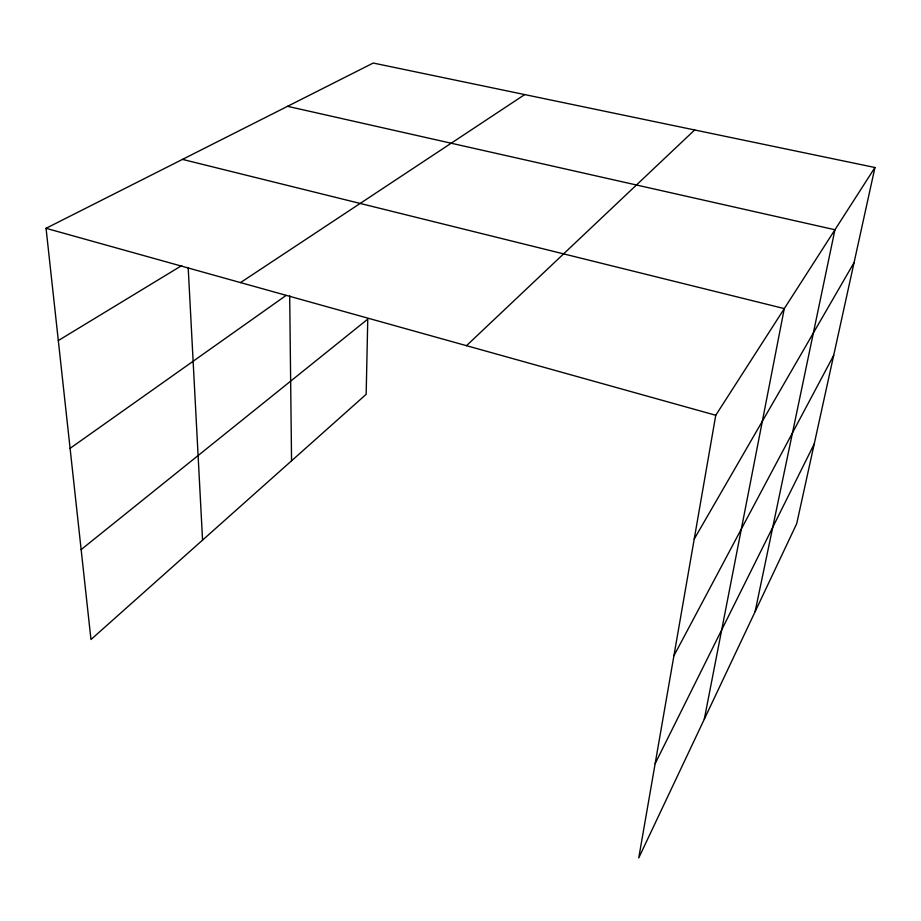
<?xml version="1.0" encoding="UTF-8"?>
<svg xmlns="http://www.w3.org/2000/svg" width="921" height="921" viewBox="0 0 921 921"><rect width="100%" height="100%" fill="white"/><g stroke="black" fill="none" stroke-linecap="round" stroke-linejoin="round"><path stroke-width="1.38" d="M874.95 167.507L715.755 415.267L638.737 857.958L796.711 523.669L874.95 167.507L373.224 63.042L46.05 228.304L90.972 639.531L366.167 394.326L367.767 319.138L81.152 549.584M704.3 719.209L784.289 308.593L182.485 159.391M755.093 611.717L834.944 229.755L287.548 106.318M655.153 763.613L814.233 443.899M673.907 655.787L833.678 355.391M694.215 539.05L854.055 262.6M466.498 345.674L694.664 129.965M70.088 448.343L286.166 295.388M240.519 282.597L524.705 94.587M58.311 340.563L181.771 265.559M46.05 228.304L715.755 415.267M188.183 267.527L202.562 540.097M289.689 295.768L291.554 460.811"/></g></svg>
